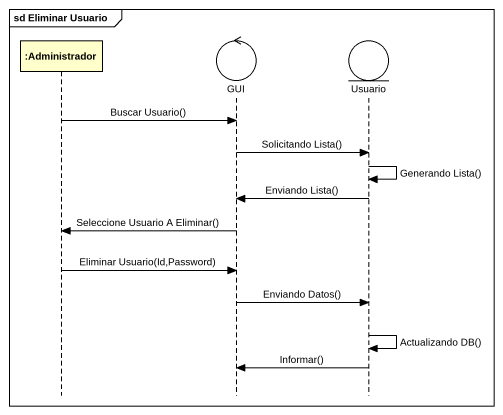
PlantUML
@startuml
mainframe sd Eliminar Usuario
hide footbox
participant ":Administrador" as Administrador
control GUI
entity Usuario

Administrador -> GUI : Buscar Usuario()
GUI -> Usuario : Solicitando Lista()
Usuario -> Usuario : Generando Lista()
Usuario -> GUI : Enviando Lista()
GUI -> Administrador : Seleccione Usuario A Eliminar()
Administrador -> GUI : Eliminar Usuario(Id,Password)
GUI -> Usuario : Enviando Datos()
Usuario -> Usuario : Actualizando DB()
Usuario -> GUI : Informar()
@enduml
